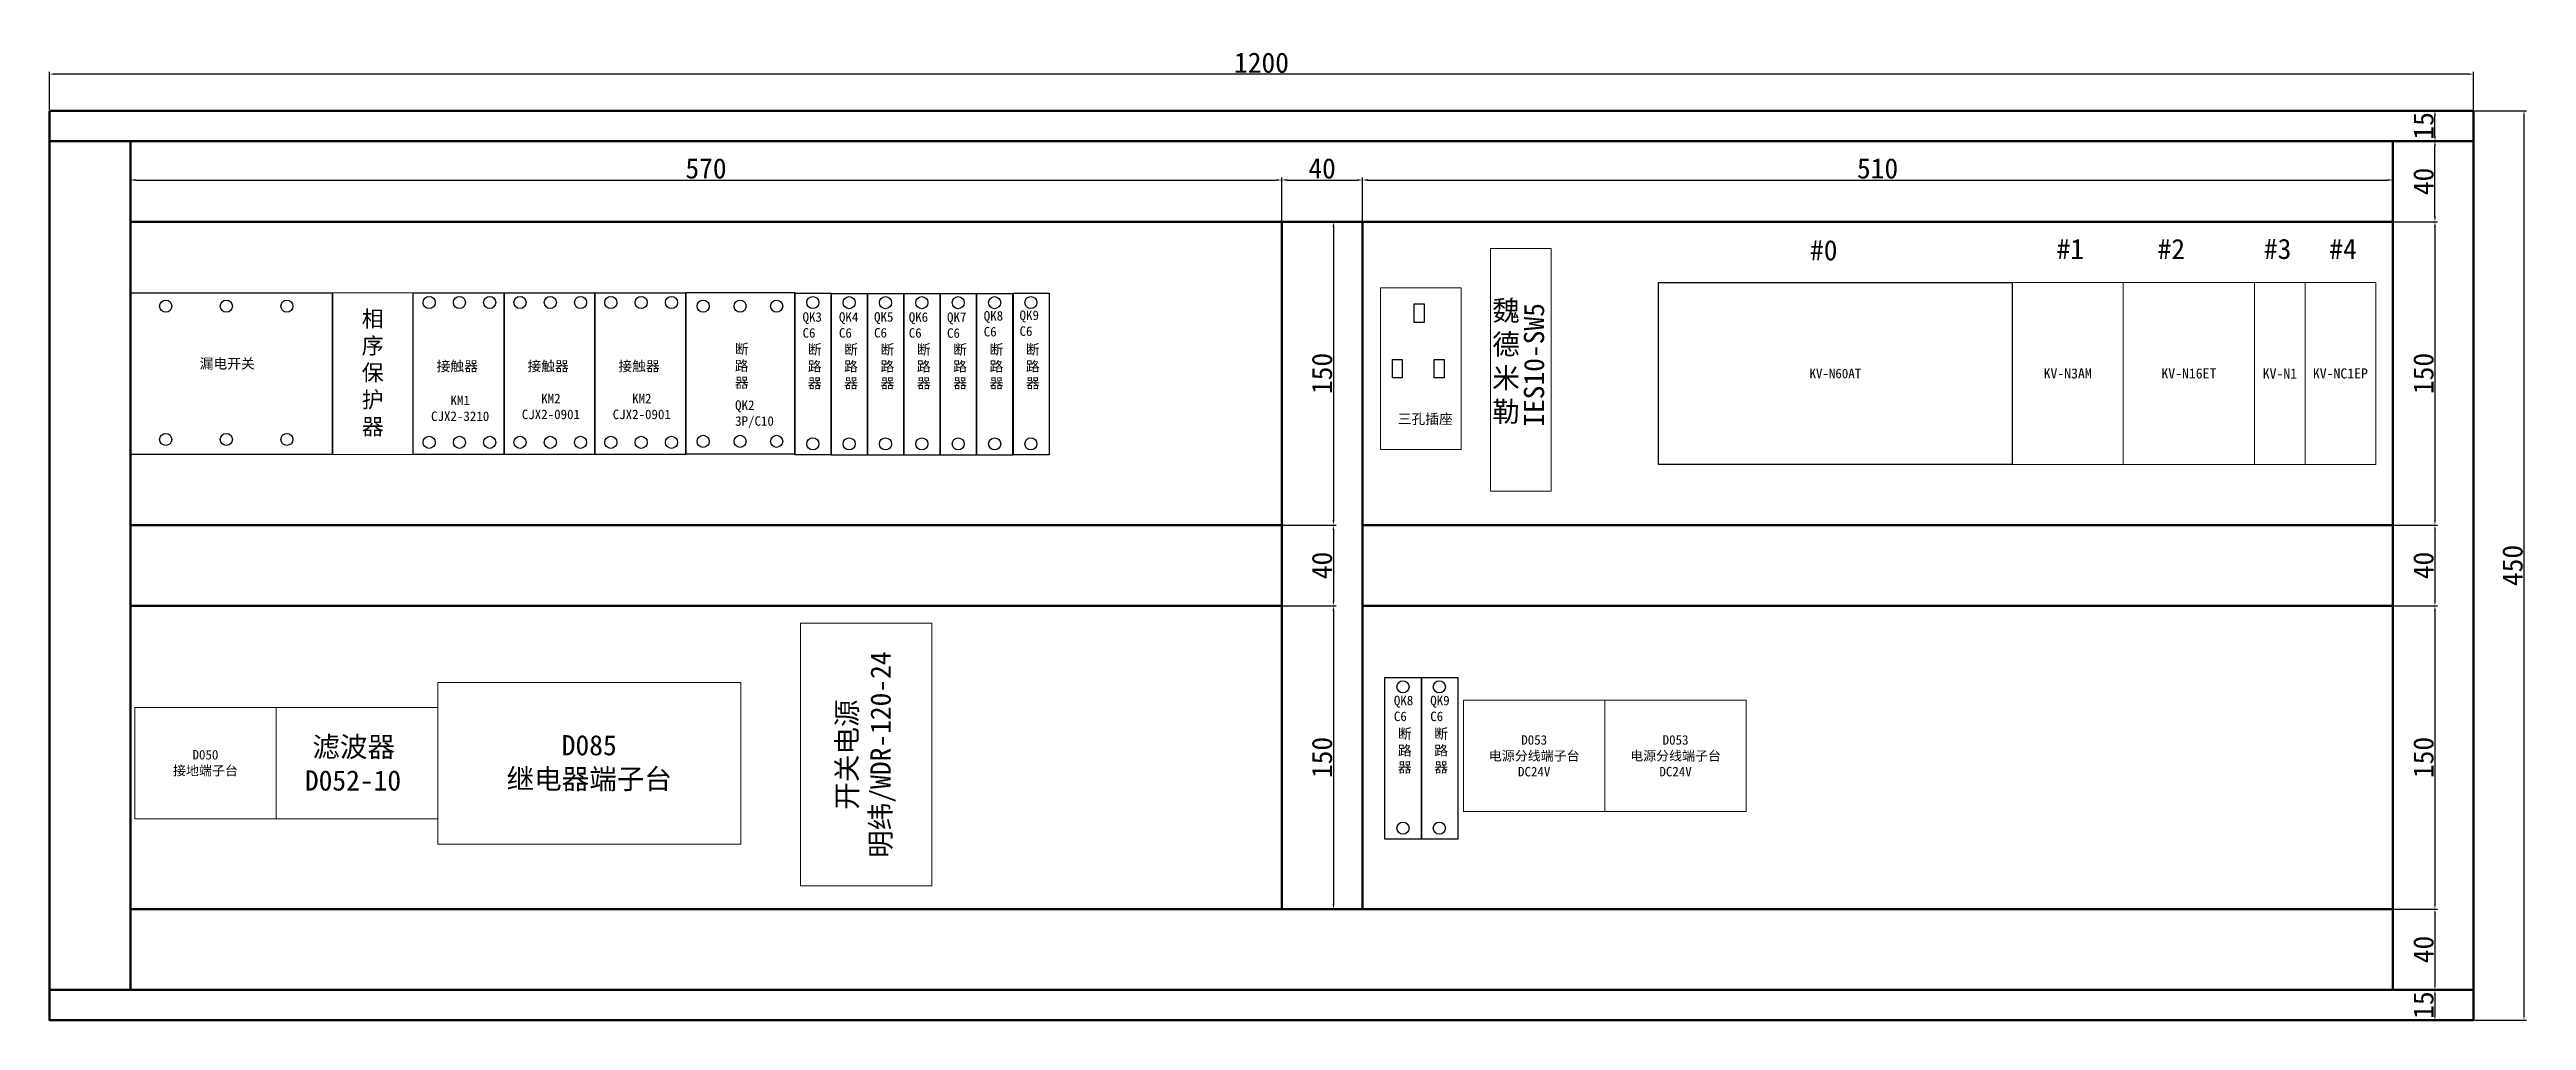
# Model space of a CAD drawing. Header units: millimetres. Extents: x 17694 to 24039, y 10083 to 11109.
# Drawn here: x 17694 to 18920, y 10628 to 11109 of the extents above.
import ezdxf

# ---------------------------------------------------------------- set-up
doc = ezdxf.new("R2010")
doc.units = ezdxf.units.MM
doc.layers.add('1', color=3, linetype='Continuous', lineweight=20)
doc.styles.get("Standard").update_dxf_attribs({"font": ''})
doc.styles.get('Standard').set_extended_font_data('SimSun')
doc.dimstyles.new('ISO-25', dxfattribs={"dimtxt": 10, "dimasz": 2.5, "dimexe": 1.25, "dimexo": 0.625, "dimtad": 1, "dimtxsty": 'Standard', "dimcen": 2.5, "dimadec": 0, "dimazin": 0, "dimtfac": 1, "dimtmove": 0, "dimatfit": 3, "dimfxl": 1, "dimarcsym": 0})

# ---------------------------------------------------------------- blocks, each defined once
blk = doc.blocks.new('接触器')
blk.add_lwpolyline([(716.1, 855.5), (761.1, 855.5), (761.1, 775.5), (716.1, 775.5)], close=True)
for centre in [(724, 850.7), (739, 850.7), (754, 850.7), (724, 781.5), (739, 781.5), (754, 781.5)]:
    blk.add_circle(centre, 3)
at = {"insert": (727.7, 821.7), "char_height": 5, "width": 34.75, "attachment_point": 1}
blk.add_mtext('{\\fSimSun|b0|i0|c134|p2;接触器}', dxfattribs=at)
blk = doc.blocks.new('漏电开关')
blk.add_lwpolyline([(514.4, 856.4), (614.4, 856.4), (614.4, 776.4), (514.4, 776.4)], close=True)
for centre in [(531.9, 849.7), (561.9, 849.7), (591.9, 849.7), (531.9, 783.8), (561.9, 783.8), (591.9, 783.8)]:
    blk.add_circle(centre, 3)
at = {"insert": (548.7, 823.8), "char_height": 5, "width": 49.439, "attachment_point": 1}
blk.add_mtext('{\\fSimSun|b0|i0|c134|p2;漏电开关}', dxfattribs=at)
blk = doc.blocks.new('3P断路器')
blk.add_lwpolyline([(640, 753.3), (694, 753.3), (694, 673.3), (640, 673.3)], close=True)
for centre in [(648.6, 746.6), (666.9, 746.6), (685, 746.6), (648.6, 679.7), (666.9, 679.7), (685, 679.7)]:
    blk.add_circle(centre, 3)
at = {"insert": (664.3, 727.9), "char_height": 5, "width": 19.001, "attachment_point": 1}
blk.add_mtext('{\\fSimSun|b0|i0|c134|p2;断\\P路\\P器}', dxfattribs=at)
blk = doc.blocks.new('断路器')
blk.add_lwpolyline([(789.7, 855.4), (807.7, 855.4), (807.7, 775.4), (789.7, 775.4)], close=True)
for centre in [(798.6, 850.8), (798.6, 780.9)]:
    blk.add_circle(centre, 3)
at = {"insert": (796.1, 830.1), "char_height": 5, "width": 9.057, "attachment_point": 1}
blk.add_mtext('{\\fSimSun|b0|i0|c134|p2;断\\P路\\P器}', dxfattribs=at)
blk = doc.blocks.new('*D47')
at = {"color": 0, "lineweight": -2}
for p, q in [((17733.8, 11023.9), (17733.8, 11045.3)), ((17736.3, 11044), (18301.3, 11044)), ((18303.8, 11023.9), (18303.8, 11045.3))]:
    blk.add_line(p, q, dxfattribs=at)
at = {"color": 0}
for points in [[(17736.3, 11044.5), (17736.3, 11043.6), (17733.8, 11044)], [(18301.3, 11043.6), (18301.3, 11044.5), (18303.8, 11044)]]:
    blk.add_solid(points, dxfattribs=at)
at = {"layer": 'Defpoints', "color": 0}
for p in [(18303.8, 11044), (17733.8, 11023.3), (18303.8, 11023.3)]:
    blk.add_point(p, dxfattribs=at)
at = {"color": 0, "insert": (18018.8, 11049.7), "char_height": 10, "attachment_point": 5}
blk.add_mtext('570', dxfattribs=at)
blk = doc.blocks.new('*D48')
at = {"color": 0, "lineweight": -2}
for p, q in [((18303.8, 11023.9), (18303.8, 11045.3)), ((18306.3, 11044), (18341.3, 11044)), ((18343.8, 11023.9), (18343.8, 11045.3))]:
    blk.add_line(p, q, dxfattribs=at)
at = {"color": 0}
for points in [[(18306.3, 11044.5), (18306.3, 11043.6), (18303.8, 11044)], [(18341.3, 11043.6), (18341.3, 11044.5), (18343.8, 11044)]]:
    blk.add_solid(points, dxfattribs=at)
at = {"layer": 'Defpoints', "color": 0}
for p in [(18343.8, 11044), (18303.8, 11023.3), (18343.8, 11023.3)]:
    blk.add_point(p, dxfattribs=at)
at = {"color": 0, "insert": (18323.8, 11049.7), "char_height": 10, "attachment_point": 5}
blk.add_mtext('40', dxfattribs=at)
blk = doc.blocks.new('*D49')
at = {"color": 0, "lineweight": -2}
for p, q in [((18343.8, 11024.5), (18343.8, 11045.3)), ((18346.3, 11044), (18851.3, 11044)), ((18853.8, 11023.9), (18853.8, 11045.3))]:
    blk.add_line(p, q, dxfattribs=at)
at = {"color": 0}
for points in [[(18346.3, 11044.5), (18346.3, 11043.6), (18343.8, 11044)], [(18851.3, 11043.6), (18851.3, 11044.5), (18853.8, 11044)]]:
    blk.add_solid(points, dxfattribs=at)
at = {"layer": 'Defpoints', "color": 0}
for p in [(18853.8, 11044), (18343.8, 11023.9), (18853.8, 11023.3)]:
    blk.add_point(p, dxfattribs=at)
at = {"color": 0, "insert": (18598.8, 11049.7), "char_height": 10, "attachment_point": 5}
blk.add_mtext('510', dxfattribs=at)
blk = doc.blocks.new('*D50')
at = {"color": 0, "lineweight": -2}
for p, q in [((18304.4, 11023.3), (18330.7, 11023.3)), ((18329.4, 11020.8), (18329.4, 10875.8)), ((18304.4, 10873.3), (18330.7, 10873.3))]:
    blk.add_line(p, q, dxfattribs=at)
at = {"color": 0}
for points in [[(18329.9, 11020.8), (18329, 11020.8), (18329.4, 11023.3)], [(18329, 10875.8), (18329.9, 10875.8), (18329.4, 10873.3)]]:
    blk.add_solid(points, dxfattribs=at)
at = {"layer": 'Defpoints', "color": 0}
for p in [(18303.8, 11023.3), (18303.8, 10873.3), (18329.4, 10873.3)]:
    blk.add_point(p, dxfattribs=at)
at = {"color": 0, "insert": (18323.8, 10948.3), "char_height": 10, "attachment_point": 5, "rotation": 90}
blk.add_mtext('150', dxfattribs=at)
blk = doc.blocks.new('*D51')
at = {"color": 0, "lineweight": -2}
for p, q in [((18304.4, 10873.3), (18330.7, 10873.3)), ((18329.4, 10870.8), (18329.4, 10835.8)), ((18304.4, 10833.3), (18330.7, 10833.3))]:
    blk.add_line(p, q, dxfattribs=at)
at = {"color": 0}
for points in [[(18329.9, 10870.8), (18329, 10870.8), (18329.4, 10873.3)], [(18329, 10835.8), (18329.9, 10835.8), (18329.4, 10833.3)]]:
    blk.add_solid(points, dxfattribs=at)
at = {"layer": 'Defpoints', "color": 0}
for p in [(18303.8, 10873.3), (18303.8, 10833.3), (18329.4, 10833.3)]:
    blk.add_point(p, dxfattribs=at)
at = {"color": 0, "insert": (18323.8, 10853.3), "char_height": 10, "attachment_point": 5, "rotation": 90}
blk.add_mtext('40', dxfattribs=at)
blk = doc.blocks.new('*D52')
at = {"color": 0, "lineweight": -2}
for p, q in [((18304.4, 10833.3), (18330.7, 10833.3)), ((18329.4, 10830.8), (18329.4, 10685.8)), ((18304.4, 10683.3), (18330.7, 10683.3))]:
    blk.add_line(p, q, dxfattribs=at)
at = {"color": 0}
for points in [[(18329.9, 10830.8), (18329, 10830.8), (18329.4, 10833.3)], [(18329, 10685.8), (18329.9, 10685.8), (18329.4, 10683.3)]]:
    blk.add_solid(points, dxfattribs=at)
at = {"layer": 'Defpoints', "color": 0}
for p in [(18303.8, 10833.3), (18303.8, 10683.3), (18329.4, 10683.3)]:
    blk.add_point(p, dxfattribs=at)
at = {"color": 0, "insert": (18323.8, 10758.3), "char_height": 10, "attachment_point": 5, "rotation": 90}
blk.add_mtext('150', dxfattribs=at)
blk = doc.blocks.new('*D53')
at = {"color": 0, "lineweight": -2}
for p, q in [((18854.4, 11063.3), (18876, 11063.3)), ((18874.7, 11025.8), (18874.7, 11060.8)), ((18854.4, 11023.3), (18876, 11023.3))]:
    blk.add_line(p, q, dxfattribs=at)
at = {"color": 0}
for points in [[(18875.2, 11060.8), (18874.3, 11060.8), (18874.7, 11063.3)], [(18874.3, 11025.8), (18875.2, 11025.8), (18874.7, 11023.3)]]:
    blk.add_solid(points, dxfattribs=at)
at = {"layer": 'Defpoints', "color": 0}
for p in [(18853.8, 11063.3), (18874.7, 11063.3), (18853.8, 11023.3)]:
    blk.add_point(p, dxfattribs=at)
at = {"color": 0, "insert": (18869.1, 11043.3), "char_height": 10, "attachment_point": 5, "rotation": 90}
blk.add_mtext('40', dxfattribs=at)
blk = doc.blocks.new('*D54')
at = {"color": 0, "lineweight": -2}
for p, q in [((18854.4, 11023.3), (18876, 11023.3)), ((18874.7, 11020.8), (18874.7, 10875.8)), ((18854.4, 10873.3), (18876, 10873.3))]:
    blk.add_line(p, q, dxfattribs=at)
at = {"color": 0}
for points in [[(18875.2, 11020.8), (18874.3, 11020.8), (18874.7, 11023.3)], [(18874.3, 10875.8), (18875.2, 10875.8), (18874.7, 10873.3)]]:
    blk.add_solid(points, dxfattribs=at)
at = {"layer": 'Defpoints', "color": 0}
for p in [(18853.8, 11023.3), (18853.8, 10873.3), (18874.7, 10873.3)]:
    blk.add_point(p, dxfattribs=at)
at = {"color": 0, "insert": (18869.1, 10948.3), "char_height": 10, "attachment_point": 5, "rotation": 90}
blk.add_mtext('150', dxfattribs=at)
blk = doc.blocks.new('*D55')
at = {"color": 0, "lineweight": -2}
for p, q in [((18855.1, 10873.3), (18876, 10873.3)), ((18874.7, 10870.8), (18874.7, 10835.8)), ((18854.4, 10833.3), (18876, 10833.3))]:
    blk.add_line(p, q, dxfattribs=at)
at = {"color": 0}
for points in [[(18875.2, 10870.8), (18874.3, 10870.8), (18874.7, 10873.3)], [(18874.3, 10835.8), (18875.2, 10835.8), (18874.7, 10833.3)]]:
    blk.add_solid(points, dxfattribs=at)
at = {"layer": 'Defpoints', "color": 0}
for p in [(18854.4, 10873.3), (18853.8, 10833.3), (18874.7, 10833.3)]:
    blk.add_point(p, dxfattribs=at)
at = {"color": 0, "insert": (18869.1, 10853.3), "char_height": 10, "attachment_point": 5, "rotation": 90}
blk.add_mtext('40', dxfattribs=at)
blk = doc.blocks.new('*D56')
at = {"color": 0, "lineweight": -2}
for p, q in [((18855.1, 10833.3), (18876, 10833.3)), ((18874.7, 10830.8), (18874.7, 10685.8)), ((18855.1, 10683.3), (18876, 10683.3))]:
    blk.add_line(p, q, dxfattribs=at)
at = {"color": 0}
for points in [[(18875.2, 10830.8), (18874.3, 10830.8), (18874.7, 10833.3)], [(18874.3, 10685.8), (18875.2, 10685.8), (18874.7, 10683.3)]]:
    blk.add_solid(points, dxfattribs=at)
at = {"layer": 'Defpoints', "color": 0}
for p in [(18854.4, 10833.3), (18854.4, 10683.3), (18874.7, 10683.3)]:
    blk.add_point(p, dxfattribs=at)
at = {"color": 0, "insert": (18869.1, 10758.3), "char_height": 10, "attachment_point": 5, "rotation": 90}
blk.add_mtext('150', dxfattribs=at)
blk = doc.blocks.new('*D57')
at = {"color": 0, "lineweight": -2}
for p, q in [((18854.4, 10683.3), (18876, 10683.3)), ((18874.7, 10680.8), (18874.7, 10645.8)), ((18854.4, 10643.3), (18876, 10643.3))]:
    blk.add_line(p, q, dxfattribs=at)
at = {"color": 0}
for points in [[(18875.2, 10680.8), (18874.3, 10680.8), (18874.7, 10683.3)], [(18874.3, 10645.8), (18875.2, 10645.8), (18874.7, 10643.3)]]:
    blk.add_solid(points, dxfattribs=at)
at = {"layer": 'Defpoints', "color": 0}
for p in [(18853.8, 10683.3), (18853.8, 10643.3), (18874.7, 10643.3)]:
    blk.add_point(p, dxfattribs=at)
at = {"color": 0, "insert": (18869.1, 10663.3), "char_height": 10, "attachment_point": 5, "rotation": 90}
blk.add_mtext('40', dxfattribs=at)
blk = doc.blocks.new('*D58')
at = {"color": 0, "lineweight": -2}
for p, q in [((18854.4, 10643.3), (18876, 10643.3)), ((18874.7, 10640.8), (18874.7, 10630.8)), ((18854.4, 10628.3), (18876, 10628.3))]:
    blk.add_line(p, q, dxfattribs=at)
at = {"color": 0}
for points in [[(18875.2, 10640.8), (18874.3, 10640.8), (18874.7, 10643.3)], [(18874.3, 10630.8), (18875.2, 10630.8), (18874.7, 10628.3)]]:
    blk.add_solid(points, dxfattribs=at)
at = {"layer": 'Defpoints', "color": 0}
for p in [(18853.8, 10643.3), (18853.8, 10628.3), (18874.7, 10628.3)]:
    blk.add_point(p, dxfattribs=at)
at = {"color": 0, "insert": (18869.1, 10635.8), "char_height": 10, "attachment_point": 5, "rotation": 90}
blk.add_mtext('15', dxfattribs=at)
blk = doc.blocks.new('*D59')
at = {"color": 0, "lineweight": -2}
for p, q in [((18854.4, 11078.3), (18876, 11078.3)), ((18874.7, 11065.8), (18874.7, 11075.8)), ((18854.4, 11063.3), (18876, 11063.3))]:
    blk.add_line(p, q, dxfattribs=at)
at = {"color": 0}
for points in [[(18875.2, 11075.8), (18874.3, 11075.8), (18874.7, 11078.3)], [(18874.3, 11065.8), (18875.2, 11065.8), (18874.7, 11063.3)]]:
    blk.add_solid(points, dxfattribs=at)
at = {"layer": 'Defpoints', "color": 0}
for p in [(18853.8, 11078.3), (18874.7, 11078.3), (18853.8, 11063.3)]:
    blk.add_point(p, dxfattribs=at)
at = {"color": 0, "insert": (18869.1, 11070.8), "char_height": 10, "attachment_point": 5, "rotation": 90}
blk.add_mtext('15', dxfattribs=at)
blk = doc.blocks.new('*D60')
at = {"color": 0, "lineweight": -2}
for p, q in [((17693.8, 11078.9), (17693.8, 11097.6)), ((18893.8, 11078.9), (18893.8, 11097.6)), ((18891.3, 11096.4), (17696.3, 11096.4))]:
    blk.add_line(p, q, dxfattribs=at)
at = {"color": 0}
for points in [[(17696.3, 11096.8), (17696.3, 11096), (17693.8, 11096.4)], [(18891.3, 11096), (18891.3, 11096.8), (18893.8, 11096.4)]]:
    blk.add_solid(points, dxfattribs=at)
at = {"layer": 'Defpoints', "color": 0}
for p in [(17693.8, 11096.4), (17693.8, 11078.3), (18893.8, 11078.3)]:
    blk.add_point(p, dxfattribs=at)
at = {"color": 0, "insert": (18293.8, 11102), "char_height": 10, "attachment_point": 5}
blk.add_mtext('1200', dxfattribs=at)
blk = doc.blocks.new('*D61')
at = {"color": 0, "lineweight": -2}
for p, q in [((18894.4, 11078.3), (18920, 11078.3)), ((18918.8, 11075.8), (18918.8, 10630.8)), ((18894.4, 10628.3), (18920, 10628.3))]:
    blk.add_line(p, q, dxfattribs=at)
at = {"color": 0}
for points in [[(18919.2, 11075.8), (18918.4, 11075.8), (18918.8, 11078.3)], [(18918.4, 10630.8), (18919.2, 10630.8), (18918.8, 10628.3)]]:
    blk.add_solid(points, dxfattribs=at)
at = {"layer": 'Defpoints', "color": 0}
for p in [(18893.8, 11078.3), (18893.8, 10628.3), (18918.8, 10628.3)]:
    blk.add_point(p, dxfattribs=at)
at = {"color": 0, "insert": (18913.2, 10853.3), "char_height": 10, "attachment_point": 5, "rotation": 90}
blk.add_mtext('450', dxfattribs=at)

msp = doc.modelspace()

# ---------------------------------------------------------------- linework, layer by layer
at = {"color": 1, "lineweight": 50}
for p, q in [((17693.804, 11063.272), (18893.804, 11063.272)), ((17693.804, 10643.272), (17693.804, 11063.272)), ((17733.804, 10643.272), (17733.804, 11063.272)), ((18853.804, 11063.272), (18853.804, 10643.272)), ((18893.804, 11063.272), (18893.804, 10643.272)), ((17733.804, 11023.272), (18853.804, 11023.272)), ((18303.804, 11023.272), (18303.804, 10683.272)), ((18343.804, 11023.272), (18343.804, 10683.272)), ((17733.804, 10873.272), (18303.804, 10873.272)), ((18343.804, 10873.272), (18853.804, 10873.272)), ((17733.804, 10833.272), (18303.804, 10833.272)), ((18343.804, 10833.272), (18853.804, 10833.272)), ((18853.804, 10683.272), (17733.804, 10683.272)), ((18893.804, 10643.272), (17693.804, 10643.272))]:
    msp.add_line(p, q, dxfattribs=at)
at = {"lineweight": 50}
msp.add_lwpolyline([(17693.804, 11078.272), (18893.804, 11078.272), (18893.804, 10628.272), (17693.804, 10628.272)], close=True, dxfattribs=at)
for points in [[(18490.409, 10993.272), (18665.409, 10993.272), (18665.409, 10903.272), (18490.409, 10903.272)], [(18369.419, 10982.735), (18374.264, 10982.735), (18374.264, 10973.593), (18369.419, 10973.593)], [(18358.659, 10955.22), (18363.504, 10955.22), (18363.504, 10946.078), (18358.659, 10946.078)], [(18379.317, 10955.22), (18384.162, 10955.22), (18384.162, 10946.078), (18379.317, 10946.078)]]:
    msp.add_lwpolyline(points, close=True)
at = {"layer": '1', "color": 0, "linetype": 'Continuous', "lineweight": 13}
for points in [[(18407.141, 10890.076), (18437.141, 10890.076), (18437.141, 11010.076), (18407.141, 11010.076)], [(17833.804, 10908.272), (17873.804, 10908.272), (17873.804, 10988.272), (17833.804, 10988.272)], [(18352.658, 10910.721), (18392.658, 10910.721), (18392.658, 10990.721), (18352.658, 10990.721)], [(18665.409, 10903.272), (18720.409, 10903.272), (18720.409, 10993.272), (18665.409, 10993.272)], [(18720.409, 10903.272), (18785.409, 10903.272), (18785.409, 10993.272), (18720.409, 10993.272)], [(18785.409, 10903.272), (18810.409, 10903.272), (18810.409, 10993.272), (18785.409, 10993.272)], [(18810.409, 10903.272), (18845.409, 10903.272), (18845.409, 10993.272), (18810.409, 10993.272)], [(18065.598, 10694.724), (18130.598, 10694.724), (18130.598, 10824.724), (18065.598, 10824.724)], [(17885.991, 10715.48), (18035.991, 10715.48), (18035.991, 10795.48), (17885.991, 10795.48)], [(17735.991, 10727.98), (17805.991, 10727.98), (17805.991, 10782.98), (17735.991, 10782.98)], [(17805.991, 10727.98), (17885.991, 10727.98), (17885.991, 10782.98), (17805.991, 10782.98)], [(18393.804, 10731.603), (18463.804, 10731.603), (18463.804, 10786.603), (18393.804, 10786.603)], [(18463.804, 10731.603), (18533.804, 10731.603), (18533.804, 10786.603), (18463.804, 10786.603)]]:
    msp.add_lwpolyline(points, close=True, dxfattribs=at)

# ---------------------------------------------------------------- block references
at = {"color": 0, "lineweight": -2}
for name, p in [('漏电开关', (17219.424, 10131.877)), ('接触器', (17157.713, 10132.726)), ('接触器', (17202.713, 10132.726)), ('接触器', (17247.713, 10132.726)), ('3P断路器', (17368.756, 10235.006)), ('断路器', (17273.083, 10132.562)), ('断路器', (17291.083, 10132.537)), ('断路器', (17309.083, 10132.537)), ('断路器', (17327.083, 10132.537)), ('断路器', (17345.083, 10132.537)), ('断路器', (17363.083, 10132.537)), ('断路器', (17381.054, 10132.562)), ('断路器', (17565.234, 9942.467)), ('断路器', (17583.234, 9942.467))]:
    msp.add_blockref(name, p, dxfattribs=at)

# ---------------------------------------------------------------- texts
for s, insert, char_height, width, attachment_point in [('#0', (18572.154, 11009.182), 10, 24.68857, 5), ('#1', (18694.233, 11009.869), 10, 24.68857, 5), ('#2', (18744.233, 11009.869), 10, 24.68857, 5), ('#3', (18796.846, 11009.869), 10, 24.68857, 5), ('#4', (18829.233, 11009.869), 10, 24.68857, 5), ('相\\P序\\P保\\P护\\P器', (17853.804, 10948.272), 8, 40, 5), ('KV-N60AT', (18577.909, 10948.272), 4.7064, 175, 5), ('KV-N3AM', (18692.909, 10948.272), 5, 55, 5), ('KV-N16ET', (18752.909, 10948.272), 5, 65, 5), ('\\pi4.0556;KV-N1', (18785.409, 10948.272), 5, 25, 4), ('KV-NC1EP', (18827.909, 10948.272), 5, 35, 5), ('{\\fSimSun|b0|i0|c134|p2;三孔插座}', (18361.217, 10928.296), 5, 35, 1), ('\\pi8.7226;滤波器\\P\\pi5.0559;D052-10', (17815.172, 10768.597), 10, 58.83407, 1)]:
    msp.add_mtext(s, dxfattribs=dict(insert=insert, char_height=char_height, width=width, attachment_point=attachment_point))
for s, insert, char_height, width, attachment_point in [('QK3\\PC6', (18066.606, 10978.59), 4.7064, 18, 1), ('QK4\\PC6', (18084.606, 10978.565), 4.7064, 18, 1), ('QK5\\PC6', (18101.989, 10978.64), 4.7064, 18, 1), ('QK6\\PC6', (18119.177, 10978.567), 4.7064, 18, 1), ('QK7\\PC6', (18138.105, 10978.496), 4.7064, 18, 1), ('QK8\\PC6', (18156.283, 10979.173), 4.7064, 18, 1), ('QK9\\PC6', (18174.024, 10979.446), 4.7064, 18, 1), ('魏\\P德\\P米\\P勒', (18408.036, 10984.435), 10, 60, 1), ('   KM2\\PCJX2-0901', (17927.606, 10938.256), 4.7064, 31.28407, 1), ('   KM2\\PCJX2-0901', (17972.606, 10938.256), 4.7064, 31.28407, 1), ('   KM1\\PCJX2-3210', (17882.681, 10937.342), 4.7064, 31.28407, 1), ('QK2\\P3P/C10', (18033.195, 10934.963), 4.7064, 31.28407, 1), ('QK8\\PC6', (18359.339, 10788.848), 4.7064, 18, 1), ('QK9\\PC6', (18377.339, 10788.848), 4.7064, 18, 1), ('D085\\P继电器端子台', (17960.991, 10755.48), 10, 150, 5), ('D053\\P电源分线端子台\\PDC24V', (18428.804, 10759.103), 4.7064, 70, 5), ('D053\\P电源分线端子台\\PDC24V', (18498.804, 10759.103), 4.7064, 70, 5), ('D050\\P接地端子台', (17770.991, 10755.48), 4.7064, 70, 5)]:
    msp.add_mtext(s, dxfattribs=dict(at, insert=insert, char_height=char_height, width=width, attachment_point=attachment_point))
at = {"color": 0, "lineweight": -2, "char_height": 10, "rotation": 90}
for s, insert, width, attachment_point in [('IES10-SW5', (18423.71, 10921.911), 60, 1), ('开关电源\\P明纬/WDR-120-24', (18098.098, 10759.724), 130, 5)]:
    msp.add_mtext(s, dxfattribs=dict(at, insert=insert, width=width, attachment_point=attachment_point))

# ---------------------------------------------------------------- dimensions: what is measured, and where the dimension line sits
for base, p1, p2, picture, middle in [((17693.804, 11096.368), (18893.804, 11078.272), (17693.804, 11078.272), '*D60', (18293.804, 11101.993)), ((18303.804, 11044.047), (17733.804, 11023.272), (18303.804, 11023.272), '*D47', (18018.804, 11049.672)), ((18343.804, 11044.047), (18303.804, 11023.272), (18343.804, 11023.272), '*D48', (18323.804, 11049.672)), ((18853.804, 11044.047), (18343.804, 11023.897), (18853.804, 11023.272), '*D49', (18598.804, 11049.672))]:
    dim = msp.add_linear_dim(base=base, p1=p1, p2=p2, dimstyle='ISO-25')
    dim.commit()
    dim.dimension.update_dxf_attribs({"geometry": picture, "text_midpoint": middle})
for base, p1, p2, picture, middle in [((18874.746, 11078.272), (18853.804, 11063.272), (18853.804, 11078.272), '*D59', (18869.121, 11070.772)), ((18918.788, 10628.272), (18893.804, 11078.272), (18893.804, 10628.272), '*D61', (18913.163, 10853.272)), ((18874.746, 11063.272), (18853.804, 11023.272), (18853.804, 11063.272), '*D53', (18869.121, 11043.272)), ((18329.435, 10873.272), (18303.804, 11023.272), (18303.804, 10873.272), '*D50', (18323.81, 10948.272)), ((18874.746, 10873.272), (18853.804, 11023.272), (18853.804, 10873.272), '*D54', (18869.121, 10948.272)), ((18329.435, 10833.272), (18303.804, 10873.272), (18303.804, 10833.272), '*D51', (18323.81, 10853.272)), ((18874.746, 10833.272), (18854.429, 10873.272), (18853.804, 10833.272), '*D55', (18869.121, 10853.272)), ((18329.435, 10683.272), (18303.804, 10833.272), (18303.804, 10683.272), '*D52', (18323.81, 10758.272)), ((18874.746, 10683.272), (18854.429, 10833.272), (18854.429, 10683.272), '*D56', (18869.121, 10758.272)), ((18874.746, 10643.272), (18853.804, 10683.272), (18853.804, 10643.272), '*D57', (18869.121, 10663.272)), ((18874.746, 10628.272), (18853.804, 10643.272), (18853.804, 10628.272), '*D58', (18869.121, 10635.772))]:
    dim = msp.add_linear_dim(base=base, p1=p1, p2=p2, angle=90, dimstyle='ISO-25')
    dim.commit()
    dim.dimension.update_dxf_attribs({"geometry": picture, "text_midpoint": middle})

doc.saveas('drawing.dxf')
